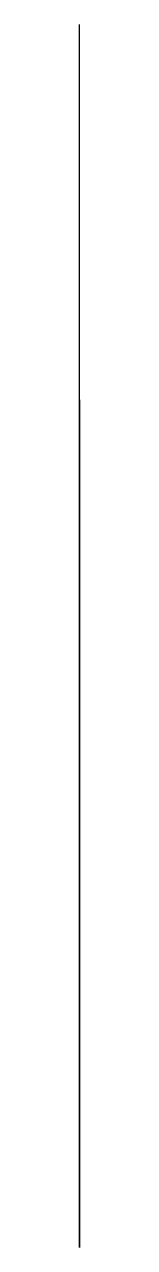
# Model space of a CAD drawing. Header units: centimetres. Extents: x 43.5 to 43.5, y 17.3 to 47.3.
import ezdxf

# ---------------------------------------------------------------- set-up
doc = ezdxf.new("R2010")
doc.units = ezdxf.units.CM
doc.layers.add('Corp principal 3Dț', color=17, linetype='Continuous')

msp = doc.modelspace()

# ---------------------------------------------------------------- linework, layer by layer
at = {"layer": 'Corp principal 3Dț', "extrusion": (1, -6.12323e-17, 6.12323e-17)}
for p, q in [((43.494, 17.335), (43.494, 47.335)), ((43.494, 38.127, 12), (43.494, 20.335, 12)), ((43.494, 20.335, 12), (43.494, 38.127, 12)), ((43.494, 17.335, 9), (43.494, 17.335))]:
    msp.add_line(p, q, dxfattribs=at)
msp.add_arc((20.335, 9, 43.494), 3, 90, 180, dxfattribs=at)

doc.saveas('drawing.dxf')
